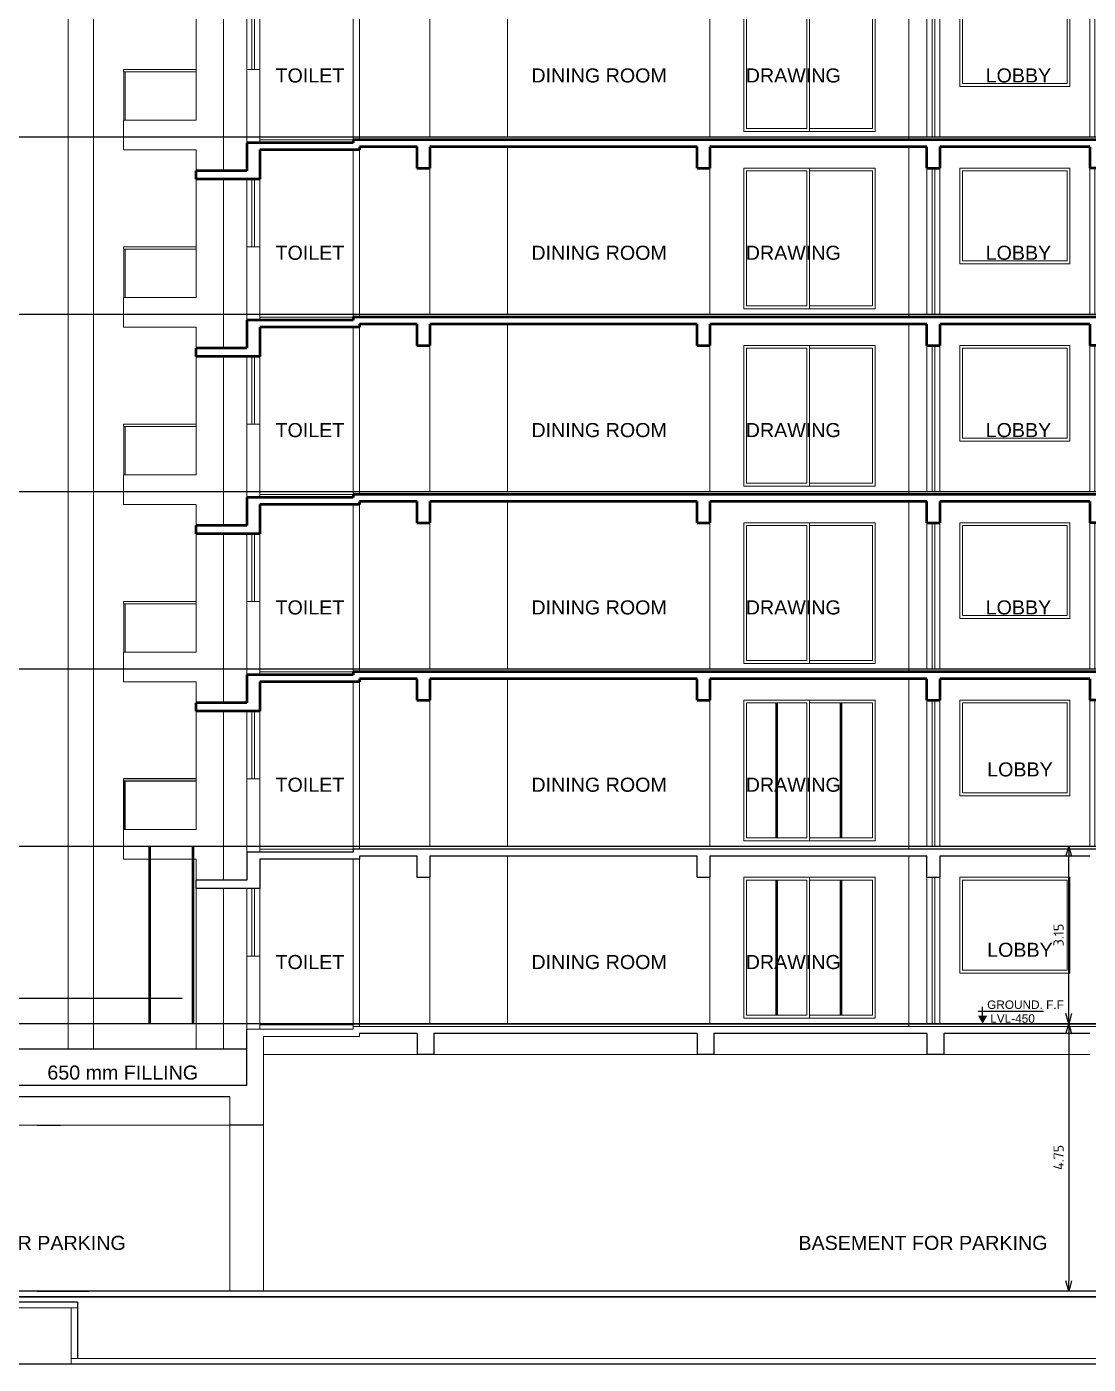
# Model space of a CAD drawing. Header units: inches. Extents: x 0 to 429, y 0 to 185.
# Drawn here: x 325.08 to 343.93, y 32.68 to 56.44 of the extents above; entities that cross this region are included whole.
import ezdxf

# ---------------------------------------------------------------- set-up
doc = ezdxf.new("R2010")
doc.units = ezdxf.units.IN
doc.header["$MEASUREMENT"] = 0
doc.layers.get('DEFPOINTS').update_dxf_attribs({"lineweight": 18})
for name, color, linetype, lineweight in [('FLOOR-GROUND', 7, 'Continuous', 50), ('FLOOR01', 7, 'Continuous', 50), ('XR-4BHK-A-B-SECT-SUB', 6, 'Continuous', 9), ('XR-4BHK-A-B-SECT-SUB$0$ELE', 4, 'Continuous', 20), ('XR-4BHK-A-B-SECT-SUB$0$LEVEL', 6, 'Continuous', 25), ('XR-4BHK-A-B-SECT-SUB$0$RCC', 5, 'Continuous', 50), ('XR-4BHK-A-B-SECT-SUB$0$WALL', 7, 'Continuous', 25)]:
    doc.layers.add(name, color=color, linetype=linetype, lineweight=lineweight)
doc.styles.add('Sanvi Common', font='isocpeur.ttf')
doc.styles.add('Xr-4BHK-A-B-Sect-Sub$0$ROMANS', font='arial.ttf')
doc.styles.add('Xr-4BHK-A-B-Sect-Sub$0$SECTION X-X$0$Standard', font='arial.ttf')
doc.dimstyles.new('Sanvi Common', dxfattribs={"dimtxt": 0.18, "dimasz": 0.18, "dimexe": 0.18, "dimexo": 0.0625, "dimgap": 0.09, "dimtad": 1, "dimzin": 0, "dimdsep": 46, "dimtxsty": 'Sanvi Common', "dimblk": 'OPEN30', "dimcen": 0.09, "dimclrd": 68, "dimclre": 68, "dimclrt": 40, "dimadec": 0, "dimazin": 0, "dimtfac": 1, "dimtofl": 0, "dimtmove": 0, "dimatfit": 3, "dimldrblk": 'OPEN30', "dimfxl": 1, "dimtolj": 1, "dimtzin": 0, "dimarcsym": 0})

# ---------------------------------------------------------------- blocks, each defined once
blk = doc.blocks.new('_Open30')
at = {"color": 0, "linetype": 'ByBlock', "lineweight": -2}
for p, q in [((-1, 0.26794919), (0, 0)), ((0, 0), (-1, -0.26794919)), ((0, 0), (-1, 0))]:
    blk.add_line(p, q, dxfattribs=at)
blk = doc.blocks.new('*D509')
at = {"color": 68, "lineweight": -2, "transparency": 16777216}
for p, q in [((343.7597454022299, 38.73085783718311), (343.4063538722609, 38.73085783718311)), ((343.5863538722609, 38.55085783718311), (343.5863538722609, 34.16085783718311)), ((343.8460992207084, 33.98085783718311), (343.4063538722609, 33.98085783718311))]:
    blk.add_line(p, q, dxfattribs=at)
at = {"layer": 'DEFPOINTS', "color": 0, "transparency": 16777216}
for p in [(343.8222454022299, 38.73085783718311), (343.5863538722609, 33.98085783718311), (343.9085992207084, 33.98085783718311)]:
    blk.add_point(p, dxfattribs=at)
at = {"color": 68, "lineweight": -2, "transparency": 16777216, "xscale": 0.18, "yscale": 0.18, "zscale": 0.18}
for p, rotation in [((343.5863538722609, 38.73085783718311), 90), ((343.5863538722609, 33.98085783718311), 270)]:
    blk.add_blockref('_Open30', p, dxfattribs=dict(at, rotation=rotation))
at = {"color": 40, "transparency": 16777216, "insert": (343.4063538722609, 36.355857837183), "char_height": 0.18, "attachment_point": 5, "rotation": 90, "style": 'Sanvi Common'}
blk.add_mtext('\\A1;4.75', dxfattribs=at)
blk = doc.blocks.new('Xr-4BHK-A-B-Sect-Sub$0$102')
at = {"layer": 'XR-4BHK-A-B-SECT-SUB', "lineweight": 5}
for p, q in [((2579.901847789879, 2800.000000004191), (919.9018477904028, 2800.000000004191)), ((2579.901847789646, 2800.000000006054), (2579.901847789646, 2849.999999962281))]:
    blk.add_line(p, q, dxfattribs=at)
at = {"layer": 'XR-4BHK-A-B-SECT-SUB'}
for p, q in [((28440.37354462722, 2850.000000005559), (2694.901847789879, 2850.000000004191)), ((30020.42354462628, 2832.441361599136), (28670.37320073822, 2850.000000005588))]:
    blk.add_line(p, q, dxfattribs=at)
at = {"layer": 'XR-4BHK-A-B-SECT-SUB$0$ELE', "lineweight": 5}
for p, q in [((-1500.098152210587, 4010.002868690994), (-1500.098152210587, 4050.000000004657)), ((-1500.098152210179, 3150.000000004657), (-1500.098152210645, 2625.000000005588)), ((-210.148231591389, 3150.000000005122), (-1500.098152210179, 3150.000000004657)), ((29270.37354462268, 3000.000000005122), (30020.42354462639, 3000.000000005122)), ((-210.148231591389, 2625.000000005588), (-1500.098152210645, 2625.000000005588)), ((-210.148231591389, 2625.000000005588), (-210.148231591389, 2249.999999962281)), ((5324.950242414954, 2675.000000006054), (5324.950242414954, -300.0000000377186)), ((12454.9494469178, 2675.000000006054), (12454.9494469178, -349.9999999944121)), ((16215.37594446808, 2675.000000006054), (16215.37594446813, -349.9999999944121)), ((23345.3751500026, 2625.000000005588), (23345.37515000266, -349.9999999944121)), ((29270.37354462262, 2625.000000005588), (29270.37354462268, -307.8035527551547)), ((3944.950089382124, 2300.000000005588), (3944.950089382124, -300.0000000377186)), ((8919.951485241647, 2300.000000005588), (8919.951485241647, -300.0000000377186)), ((9519.949828470999, -200.0000000377186), (9519.949828471057, 2300.000000005588)), ((9519.949828471057, 2300.000000005588), (11854.94944691838, 2300.000000005588)), ((9569.94982847094, -150.0000000377186), (9569.949828471115, 2250.000000005588)), ((9569.949828471115, 2250.000000005588), (10637.44963769463, 2250.000000005602)), ((10637.44963769463, 2250.000000005602), (10637.44963769423, -150.000000037704)), ((10687.44963769475, 2300.000000005588), (10687.44963769428, -200.0000000377331)), ((10687.44963769463, 2250.000000005602), (11804.94944691838, 2250.000000005588)), ((11804.94944691838, 2250.000000005588), (11804.94944691844, -150.0000000377186)), ((11854.94944691838, 2300.000000005588), (11854.94944691838, -200.0000000377186)), ((12774.95018863067, 2300.000000005588), (12774.95018863061, -300.0000000377186)), ((12864.94984474161, 2300.000000006054), (12864.94984474155, -300.0000000377186)), ((12914.94984474161, 2300.000000006054), (12914.94984474155, -300.0000000377186)), ((13004.94984474161, 2300.000000006054), (13004.94984474155, -300.0000000377186)), ((15665.37554664433, 2300.000000006054), (15665.37554664438, -300.0000000377186)), ((15755.37554664433, 2300.000000006054), (15755.37554664438, -300.0000000377186)), ((15805.37554664433, 2300.000000006054), (15805.37554664438, -300.0000000377186)), ((15895.37520275527, 2300.000000005588), (15895.37520275533, -300.0000000377186)), ((16815.37594650668, 2300.000000005588), (16815.37594650668, -200.0000000377186)), ((19150.37556495401, 2300.000000005588), (16815.37594650668, 2300.000000005588)), ((16865.37594650668, 2250.000000005588), (16865.37594650663, -150.0000000377186)), ((17982.87575573043, 2250.000000005602), (16865.37594650668, 2250.000000005588)), ((17982.87575573032, 2300.000000005588), (17982.87575573078, -200.0000000377331)), ((18032.87575573043, 2250.000000005602), (18032.87575573084, -150.000000037704)), ((19100.37556495395, 2250.000000005588), (18032.87575573043, 2250.000000005602)), ((19100.37556495413, -150.0000000377186), (19100.37556495395, 2250.000000005588)), ((19150.37556495407, -200.0000000377186), (19150.37556495401, 2300.000000005588)), ((19750.37390614429, 2300.000000005588), (19750.37390614429, -349.9999999944121)), ((28440.37354462722, 2300.000000006054), (28440.37354462728, -200.0000000377186)), ((28530.37354462722, 2300.000000006054), (28530.37354462733, -200.0000000377186)), ((28580.37354462722, 2300.000000006054), (28580.37354462733, -200.0000000377186)), ((28670.37320073816, 2300.000000005588), (28670.37320073822, -200.0000000377186)), ((-210.148231591389, 2099.999999962281), (-210.148231591389, 0)), ((274.851768216351, 2099.999999962281), (274.8517682162928, -900.0000000381697)), ((689.902190646797, 2099.999999962281), (689.9021906467387, 899.9999999622814)), ((779.9018467577989, 2099.999999962281), (779.9018467577989, 899.9999999622814)), ((829.9018467577407, 2099.999999962281), (829.9018467577407, 899.9999999622814)), ((919.9018467577407, 2099.999999962281), (919.9018467577407, 899.9999999622814)), ((11854.94944691838, -200.0000000377186), (9519.949828470999, -200.0000000377186)), ((10637.44963769428, -150.0000000377186), (9569.94982847094, -150.0000000377186)), ((11804.94944691844, -150.0000000377186), (10687.44963769428, -150.0000000377186)), ((16815.37594650668, -200.0000000377186), (19150.37556495407, -200.0000000377186)), ((16865.37594650663, -150.0000000377186), (17982.87575573078, -150.0000000377186)), ((18032.87575573078, -150.0000000377186), (19100.37556495413, -150.0000000377186))]:
    blk.add_line(p, q, dxfattribs=at)
at = {"layer": 'XR-4BHK-A-B-SECT-SUB$0$ELE', "ltscale": 2}
for p, q in [((-210.1482315917965, 4050.000000005122), (-1500.098152210587, 4050.000000004657)), ((30057.92141331249, 4100.000000004657), (29270.37354462268, 4100.000000005588)), ((30057.92141331261, 4060.002868690994), (29270.37354462262, 4060.002868690994)), ((30057.92141331261, 4100.000000004657), (30132.92567594006, 4100.000000004657)), ((30057.92141331261, 4060.002868690994), (30057.92141331249, 4100.000000004657)), ((30057.92141331261, 4060.002868690994), (30062.70108256856, 4060.002868690994)), ((30062.70108256856, 4095.220330748707), (30128.14600668551, 4095.220330748707)), ((30062.70108256856, 4095.220330748707), (30062.70108256856, 4060.002868690994)), ((30085.42354462639, 3000.000000005122), (30085.42354462639, 4095.220330748707)), ((30105.42354462639, 3000.000000005122), (30105.42354462639, 4095.220330748707)), ((30126.61282072222, 4100.000000004657), (30126.61282072222, 4100.000000004657)), ((30128.14600668516, 4095.220330748241), (30128.1460066844, 4060.002868690062)), ((30132.92567594029, 4060.002868690062), (30128.1460066844, 4060.002868690062)), ((30132.92567593994, 4060.002868690994), (30129.80674833042, 4060.002868690994)), ((30132.92567593994, 4060.002868690994), (30132.92567594006, 4100.000000004657)), ((-210.1482315917965, 4010.002868691459), (-1500.098152210587, 4010.002868690994)), ((-1492.028904714913, 3150.000000005588), (-1492.028904714563, 4010.002868690994)), ((-1472.025339058018, 3150.000000005588), (-1472.025339057669, 4010.002868690994))]:
    blk.add_line(p, q, dxfattribs=at)
at = {"layer": 'XR-4BHK-A-B-SECT-SUB$0$ELE', "lineweight": 5}
for points in [[(13355.83493621519, 2300.000000005588), (15314.84071655944, 2300.000000005588), (15314.84071655944, 599.9999999622814), (13355.83493621519, 599.9999999622814)], [(13405.83493621519, 2250.000000005588), (15264.84071655944, 2250.000000005588), (15264.84071655944, 649.9999999622814), (13405.83493621519, 649.9999999622814)]]:
    blk.add_lwpolyline(points, close=True, dxfattribs=at)
at = {"layer": 'XR-4BHK-A-B-SECT-SUB$0$RCC'}
for p, q in [((30020.42354462633, 3000.000000005122), (30020.42354462633, 2750.000000005122)), ((30170.42354462639, 3000.000000005122), (30020.42354462633, 3000.000000005122)), ((30170.42354462639, 3000.000000005122), (30170.42354462633, 2625.000000005588)), ((689.9018477894715, 2750.000000006054), (689.9018477895879, 2249.999999962281)), ((2579.901847789588, 2750.000000006054), (689.9018477894715, 2750.000000006054)), ((919.9018477894715, 2625.000000006054), (919.9018477895879, 2099.999999962281)), ((2694.901847790461, 2625.000000006054), (919.9018477894715, 2625.000000006054)), ((2579.901847789646, 2800.000000006054), (2579.901847789588, 2750.000000006054)), ((24725.37354461814, 2800.000000005588), (2579.901847789646, 2800.000000006054)), ((2694.901847790403, 2675.000000006054), (2694.901847790403, 2625.000000006054)), ((3714.951957992627, 2675.000000006054), (2694.901847790403, 2675.000000006054)), ((3714.951957992627, 2300.000000005588), (3714.951957992627, 2675.000000006054)), ((8689.951714468247, 2675.000000006054), (3944.950089382182, 2675.000000006054)), ((3944.951728766027, 2800.000000005588), (3944.951728766027, 2800.000000005588)), ((3944.951728766027, 2675.000000006054), (3944.951728766027, 2300.000000005588)), ((8689.951714468247, 2300.000000005588), (8689.951714468247, 2675.000000006054)), ((12774.94984577334, 2675.000000006054), (8919.949845857685, 2675.000000006054)), ((8919.951485241647, 2800.000000005588), (8919.951485241647, 2800.000000005588)), ((8919.951485241647, 2675.000000006054), (8919.951485241647, 2300.000000005588)), ((12774.95007396821, 2300.000000005588), (12774.95007396821, 2675.000000006054)), ((13004.94984474161, 2800.000000005588), (13004.94984474161, 2800.000000005588)), ((13004.94984474161, 2675.000000006054), (13004.94984474161, 2300.000000005588)), ((15665.37554664433, 2675.000000006054), (13004.9498467808, 2675.000000006054)), ((15665.37554664433, 2800.000000005588), (15665.37554664433, 2800.000000005588)), ((15665.37554664433, 2675.000000006054), (15665.37554664433, 2300.000000005588)), ((15895.37531741773, 2300.000000005588), (15895.37531741773, 2675.000000006054)), ((19750.37390614429, 2675.000000006054), (15895.37554664433, 2675.000000006054)), ((19750.37390614429, 2800.000000005588), (19750.37390614429, 2800.000000005588)), ((19750.37390614429, 2675.000000006054), (19750.37390614429, 2300.000000005588)), ((19980.37367691769, 2300.000000005588), (19980.37367691769, 2675.000000006054)), ((24725.37354461814, 2675.000000006054), (19980.37367691769, 2675.000000006054)), ((24725.37354461814, 2800.000000005588), (24725.37354461814, 2800.000000005588)), ((28670.37320073822, 2800.000000005588), (24725.37354461814, 2800.000000005588)), ((24725.37354461814, 2675.000000006054), (24725.37354461814, 2300.000000005588)), ((24955.37331539154, 2300.000000005588), (24955.37331539154, 2675.000000006054)), ((28440.37354462716, 2675.000000006054), (24955.37331539148, 2675.000000006054)), ((28440.37354462722, 2300.000000005588), (28440.37354462716, 2675.000000006054)), ((28670.37320073822, 2750.000000005588), (28670.37320073822, 2800.000000005588)), ((30020.42354462633, 2750.000000005122), (28670.37320073822, 2750.000000005588)), ((28670.37320073822, 2300.000000005588), (28670.37320073822, 2625.000000005588)), ((30170.42354462633, 2625.000000005588), (28670.37320073822, 2625.000000005588)), ((689.9018477895879, 2249.999999962281), (-210.148231591389, 2249.999999962281)), ((-210.148231591389, 2099.999999962281), (-210.148231591389, 2249.999999962281)), ((3714.738061173877, 2300.000000005588), (3944.950089382124, 2300.000000005588)), ((8689.951714468247, 2300.000000005588), (8919.951485241647, 2300.000000005588)), ((12774.95007396821, 2300.000000005588), (13004.94984474161, 2300.000000005588)), ((15895.37531741773, 2300.000000005588), (15665.37554664433, 2300.000000005588)), ((19980.37367691769, 2300.000000005588), (19750.37390614429, 2300.000000005588)), ((24955.37331539154, 2300.000000005588), (24725.37354461814, 2300.000000005588)), ((28670.37320073822, 2300.000000005588), (28440.37354462722, 2300.000000005588)), ((919.9018477895879, 2099.999999962281), (-210.148231591389, 2099.999999962281))]:
    blk.add_line(p, q, dxfattribs=at)
at = {"layer": 'XR-4BHK-A-B-SECT-SUB$0$WALL', "lineweight": 5}
for p, q in [((2579.9018477918, 2625.000000006054), (2579.9018477918, -350.0000000377186)), ((2694.901847790461, 2625.000000006054), (2694.901847790345, -350.0000000377186)), ((24725.37354461814, 2300.000000005588), (24725.37354461814, -349.9999999944121)), ((24840.3735109336, 2300.000000005588), (24840.3735109336, -349.9999999944121)), ((919.9018477896461, 899.9999999622814), (689.9018477896461, 899.9999999622814)), ((689.9018477896461, 899.9999999622814), (689.9018477894715, -399.9999999944121)), ((919.9018477896461, 899.9999999622814), (919.9018477894715, -399.9999999944121)), ((28440.37354462728, -200.0000000377186), (28670.37320073822, -200.0000000377186)), ((28440.37354462728, -200.0000000377186), (28440.37354462728, -350.0000000379223)), ((28670.37320073816, -200.0000000377186), (28670.37320073816, -350.0000000379223))]:
    blk.add_line(p, q, dxfattribs=at)
blk = doc.blocks.new('Xr-4BHK-A-B-Sect-Sub$0$Level')
at = {"color": 0}
for p, q in [((0, 2.078460969030857), (0, 4.478460969403386)), ((-1.200000000186265, 3.278460969217122), (16, 3.278460969217122))]:
    blk.add_line(p, q, dxfattribs=at)
blk.add_solid([(0, 0), (-1.200000000186265, 2.078460969030857), (1.200000000186265, 2.078460969030857)], dxfattribs=at)
at = {"style": 'Xr-4BHK-A-B-Sect-Sub$0$ROMANS'}
for tag, p in [('LEVEL-S', (1.214723280631006, 3.751116633415222)), ('LVL+', (1.214723280631006, 0.8058053059503436))]:
    blk.add_attdef(tag, p, '', height=2, dxfattribs=at)
blk = doc.blocks.new('*D510')
at = {"color": 68, "lineweight": -2, "transparency": 16777216}
for p, q in [((343.8170116187222, 41.8808578372355), (343.4063538722609, 41.8808578372355)), ((343.5863538722609, 38.91085783718311), (343.5863538722609, 41.7008578372355)), ((343.7597454022299, 38.73085783718311), (343.4063538722609, 38.73085783718311))]:
    blk.add_line(p, q, dxfattribs=at)
at = {"layer": 'DEFPOINTS', "color": 0, "transparency": 16777216}
for p in [(343.5863538722609, 41.8808578372355), (343.8795116187222, 41.8808578372355), (343.8222454022299, 38.73085783718311)]:
    blk.add_point(p, dxfattribs=at)
at = {"color": 68, "lineweight": -2, "transparency": 16777216, "xscale": 0.18, "yscale": 0.18, "zscale": 0.18}
for p, rotation in [((343.5863538722609, 41.8808578372355), 90), ((343.5863538722609, 38.73085783718311), 270)]:
    blk.add_blockref('_Open30', p, dxfattribs=dict(at, rotation=rotation))
at = {"color": 40, "transparency": 16777216, "insert": (343.4063538722609, 40.3058578372092), "char_height": 0.18, "attachment_point": 5, "rotation": 90, "style": 'Sanvi Common'}
blk.add_mtext('\\A1;3.15', dxfattribs=at)

msp = doc.modelspace()

# ---------------------------------------------------------------- linework, layer by layer
at = {"color": 8, "lineweight": 5}
for p, q in [((325.8140396547651, 71.88085783719183), (325.8140396547651, 38.28085783718601)), ((326.2638251130384, 71.88085783719183), (326.2638251130384, 38.28085783718601))]:
    msp.add_line(p, q, dxfattribs=at)
for p, q in [((364.4254475419557, 54.48085783718309), (318.9930022605959, 54.48085783718309)), ((364.4254475419557, 51.33085783718892), (318.9930022605959, 51.33085783718892)), ((364.4254475419557, 48.18085783719474), (318.9930022605959, 48.18085783719474)), ((364.4254475419557, 45.03085783718601), (318.9930022605959, 45.03085783718601)), ((364.4254475419557, 41.88085783719183), (318.9930022605959, 41.88085783719183)), ((330.8738271945303, 41.83085783723257), (330.8738271945303, 41.78085783722966)), ((353.0192988913886, 41.83085783723257), (330.8738271945303, 41.83085783723257)), ((356.7342988914143, 41.88085783723548), (330.9888271945792, 41.88085783723548)), ((328.9838271945746, 41.78085783722966), (328.9838271945746, 41.28085783718601)), ((330.8738271945303, 41.78085783722966), (328.9838271945746, 41.78085783722966)), ((329.213827194556, 41.65585783722966), (329.213827194556, 41.13085783719183)), ((330.9888271945792, 41.65585783722966), (329.213827194556, 41.65585783722966)), ((330.9888271945792, 41.70585783723257), (330.9888271945792, 41.65585783722966)), ((332.0088773047582, 41.70585783723257), (330.9888271945792, 41.70585783723257)), ((332.0088773047582, 41.33085783723257), (332.0088773047582, 41.70585783723257)), ((336.9838770612523, 41.70585783723257), (332.2388754361573, 41.70585783723257)), ((332.2388770755178, 41.70585783723257), (332.2388770755178, 41.33085783723257)), ((336.9838770612523, 41.33085783723257), (336.9838770612523, 41.70585783723257)), ((341.0688751925163, 41.70585783723257), (337.2138751926514, 41.70585783723257)), ((337.2138768320119, 41.70585783723257), (337.2138768320119, 41.33085783723257)), ((341.0688754207486, 41.33085783723257), (341.0688754207486, 41.70585783723257)), ((341.2988751915082, 41.70585783723257), (341.2988751915082, 41.33085783723257)), ((343.9593008933853, 41.70585783723257), (341.2988751935454, 41.70585783723257)), ((328.9838271945746, 41.28085783718601), (328.0837771151828, 41.28085783718601)), ((328.0837771151828, 41.13085783719183), (328.0837771151828, 41.28085783718601)), ((329.213827194556, 41.13085783719183), (328.0837771151828, 41.13085783719183)), ((332.0086634079607, 41.33085783723257), (332.2388754361573, 41.33085783723257)), ((336.9838770612523, 41.33085783723257), (337.2138768320119, 41.33085783723257)), ((341.0688754207486, 41.33085783723257), (341.2988751915082, 41.33085783723257)), ((364.4254475419557, 38.73085783718309), (321.7147976996757, 38.73085783718309)), ((330.8737771149872, 38.73085783718309), (330.8737771149872, 38.71885783718065)), ((330.8737771149872, 38.73085783718309), (344.189300549534, 38.73085783718309)), ((328.9837771149732, 37.63085783719183), (328.9837771149732, 38.63085783719183)), ((329.2137771149546, 38.71885783718065), (330.8737771149872, 38.71885783718065)), ((332.0088272252151, 38.55585783719474), (330.9887771149779, 38.55585783719474)), ((332.0088272252151, 38.55585783719474), (332.0088272252151, 38.18085783719474)), ((332.3088272252035, 38.55585783719474), (332.3088272252035, 38.18085783719474)), ((336.983826981651, 38.55585783719474), (332.3088272252035, 38.55585783719474)), ((336.983826981651, 38.55585783719474), (336.983826981651, 38.18085783719474)), ((337.2838269816393, 38.55585783719474), (337.2838269816393, 38.18085783719474)), ((341.0688251129732, 38.55585783719474), (337.2838269816393, 38.55585783719474)), ((341.0688251129732, 38.55585783719474), (341.0688251129732, 38.18085783719474)), ((341.3688251129615, 38.55585783719474), (341.3688251129615, 38.18085783719474)), ((343.9592508138421, 38.55585783719474), (341.3688251129615, 38.55585783719474)), ((328.9837771149732, 38.28085783718601), (312.0943385000837, 38.28085783718601)), ((328.9837771149732, 38.28085783718601), (316.321082732492, 38.28085783718601)), ((332.3088272252035, 38.18085783719474), (332.0088272252151, 38.18085783719474)), ((337.2838269816393, 38.18085783719474), (336.983826981651, 38.18085783719474)), ((341.3688251129615, 38.18085783719474), (341.0688251129732, 38.18085783719474)), ((328.9837771149732, 37.63085783719183), (316.321082732492, 37.63085783719183)), ((328.6837771149849, 37.43085783718018), (321.628775040238, 37.43085783718018)), ((325.2590313228111, 36.93085783719474), (325.6754557043578, 36.93085783719474)), ((329.2837771149616, 36.93085783718018), (328.6837771149849, 36.93085783718018)), ((369.728878329709, 33.98085783718309), (316.5787750401332, 33.98085783718309)), ((325.2590313228111, 33.98085783718309), (325.6754557043578, 33.98085783718309)), ((325.4328758751772, 33.98085783718309), (326.1825183592418, 33.98085783718309)), ((364.4254475419557, 33.88085783719183), (311.6562742492215, 33.88085783719183)), ((316.5787750401332, 33.88085783719183), (369.728878329709, 33.88085783719183)), ((325.978763721153, 33.78085783718601), (322.5296870074499, 33.78085783718601)), ((325.978763721153, 33.78085783718601), (325.978763721153, 32.78085783718601)), ((364.4064407976375, 32.68085783719474), (307.2393653348236, 32.68085783719474))]:
    msp.add_line(p, q)
at = {"lineweight": 5}
for p, q in [((326.7938271945723, 43.04086070591623), (326.7938271945723, 43.08085783723257)), ((326.7938271945723, 42.18085783722384), (326.7938271945723, 41.65585783722966)), ((328.0837771151828, 42.18085783722384), (326.7938271945723, 42.18085783722384)), ((330.8738271945303, 41.83085783723257), (329.213827194556, 41.83085783723257)), ((330.8738271945303, 41.83085783723257), (330.8738271945303, 41.88085783719183)), ((328.0837771151828, 41.65585783722966), (326.7938271945723, 41.65585783722966)), ((328.0837771151828, 41.65585783722966), (328.0837771151828, 41.28085783718601)), ((330.8738271945303, 41.65585783722966), (330.8738271945303, 38.68085783719474)), ((330.9888271945792, 41.65585783722966), (330.9888271945792, 38.68085783719474)), ((333.6188755891899, 41.70585783723257), (333.6188755891899, 38.73085783718309)), ((340.7488747936704, 41.70585783723257), (340.7488747936704, 38.68085783722384)), ((328.0837771151828, 41.13085783719183), (328.0837771151828, 38.28085783718601)), ((328.5687771149942, 41.13085783719183), (328.5687771149942, 38.28085783718601)), ((328.9838275374177, 41.13085783719183), (328.9838275374177, 39.93085783719474)), ((329.0738271935525, 41.13085783719183), (329.0738271935525, 39.93085783719474)), ((329.1238271935408, 41.13085783719183), (329.1238271935408, 39.93085783719474)), ((329.2138271935082, 41.13085783719183), (329.2138271935082, 39.93085783719474)), ((332.2388754361573, 41.33085783723257), (332.2388754361573, 38.73085783718309)), ((337.2138768320119, 41.33085783723257), (337.2138768320119, 38.73085783718309)), ((337.813875175224, 38.83085783718892), (337.813875175224, 41.33085783723257)), ((337.813875175224, 41.33085783723257), (340.1488747936937, 41.33085783723257)), ((337.8638751752123, 38.88085783719183), (337.8638751752123, 41.28085783722966)), ((337.8638751752123, 41.28085783722966), (338.9313749844705, 41.28085783722966)), ((338.9313749844705, 41.28085783722966), (338.9313749844705, 38.88085783719183)), ((338.9813749844589, 41.33085783723257), (338.9813749844589, 38.83085783718892)), ((338.9813749844589, 41.28085783722966), (340.0988747937054, 41.28085783722966)), ((340.0988747937054, 41.28085783722966), (340.0988747937054, 38.88085783719183)), ((340.1488747936937, 41.33085783723257), (340.1488747936937, 38.83085783718892)), ((341.0688755354176, 41.33085783723257), (341.0688755354176, 38.73085783718309)), ((341.1588751914942, 41.33085783723257), (341.1588751914942, 38.73085783718309)), ((341.2088751914825, 41.33085783723257), (341.2088751914825, 38.73085783718309)), ((341.2988751915082, 41.33085783723257), (341.2988751915082, 38.73085783718309)), ((329.213827194556, 39.93085783719474), (328.9838271945746, 39.93085783719474)), ((328.9838271945746, 39.93085783719474), (328.9838271945746, 38.63085783723548)), ((329.213827194556, 39.93085783719474), (329.213827194556, 38.63085783723548)), ((340.1488747936937, 38.83085783718892), (337.813875175224, 38.83085783718892)), ((338.9313749844705, 38.88085783719183), (337.8638751752123, 38.88085783719183)), ((340.0988747937054, 38.88085783719183), (338.9813749844589, 38.88085783719183)), ((328.9837771149732, 38.63085783719183), (330.8737771149872, 38.63085783719183)), ((329.2837771149616, 38.50585783719183), (329.2837771149616, 36.93085783718018)), ((329.2837771149616, 38.50585783719183), (330.9887771149779, 38.50585783719183)), ((330.8737771149872, 38.68085783718018), (330.8737771149872, 38.63085783719183)), ((344.1892508138235, 38.68085783718018), (330.8737771149872, 38.68085783718018)), ((330.9887771149779, 38.55585783719474), (330.9887771149779, 38.50585783719183)), ((329.2837771149616, 38.18085783719474), (343.9592508138421, 38.18085783719474)), ((328.6837771149849, 37.43085783719474), (328.6837771149849, 36.93085783718018)), ((328.6837771149849, 36.93085783719474), (321.628775040238, 36.93085783718018)), ((328.6837505696722, 36.93085783719474), (328.6837505696722, 33.98085783718309)), ((329.2837771149616, 36.93085783718018), (329.2837685648383, 33.98085783718309)), ((322.5296870074499, 33.68085783719474), (325.978763721153, 33.68085783719474)), ((325.8637637211623, 33.68085783719474), (325.8637637211623, 32.78085783718601)), ((325.978763721153, 33.68085783719474), (325.8637637211623, 33.68085783719474)), ((325.978763721153, 32.78085783718601), (325.978763721153, 33.68085783719474)), ((325.8637637211623, 32.78085783718601), (325.978763721153, 32.78085783718601)), ((325.8637637211623, 32.78085783718601), (325.8637637211623, 32.68085783718018)), ((325.8637637211623, 32.68085783718018), (360.4438896486799, 32.68085783718018)), ((360.3288896486893, 32.78085783718601), (325.978763721153, 32.78085783718601))]:
    msp.add_line(p, q, dxfattribs=at)
at = {"ltscale": 2}
for p, q in [((328.0837771151828, 43.08085783723257), (326.7938271945723, 43.08085783723257)), ((328.0837771151828, 43.04086070591623), (326.7938271945723, 43.04086070591623)), ((326.8018964420453, 42.18085783722384), (326.8018964420453, 43.04086070591623)), ((326.8219000076906, 42.18085783722384), (326.8219000076906, 43.04086070591623))]:
    msp.add_line(p, q, dxfattribs=at)
at = {"color": 9}
msp.add_line((327.8389713483894, 39.18085783719474), (312.3502764224222, 39.18085783719474), dxfattribs=at)
at = {"lineweight": 5}
for points in [[(341.6497602829741, 41.33085783723257), (343.6087660633175, 41.33085783723257), (343.6087660633175, 39.63085783719183), (341.6497602829741, 39.63085783719183)], [(341.6997602829624, 41.28085783722966), (343.5587660633291, 41.28085783722966), (343.5587660633291, 39.68085783719474), (341.6997602829624, 39.68085783719474)]]:
    msp.add_lwpolyline(points, close=True, dxfattribs=at)
at = {"layer": 'FLOOR-GROUND', "color": 110}
msp.add_line((327.2643567659516, 38.73085783718309), (327.2643567659516, 41.88085783717727), dxfattribs=at)
at = {"layer": 'FLOOR-GROUND', "color": 160}
msp.add_line((328.0317097125037, 38.73085783718309), (328.0317097125037, 41.88085783717727), dxfattribs=at)
at = {"layer": 'FLOOR-GROUND', "color": 127}
msp.add_line((338.3976250798414, 41.28085783722965), (338.3976250798414, 38.88085783719182), dxfattribs=at)
at = {"layer": 'FLOOR-GROUND', "color": 182}
msp.add_line((339.5401248890821, 41.28085783722965), (339.5401248890821, 38.88085783719188), dxfattribs=at)
at = {"layer": 'FLOOR01', "color": 127}
msp.add_line((338.3976250798632, 44.4308578372265), (338.3976250798632, 42.03085783718867), dxfattribs=at)
at = {"layer": 'FLOOR01', "color": 182}
msp.add_line((339.5401248891039, 44.4308578372265), (339.5401248891039, 42.03085783718873), dxfattribs=at)

# ---------------------------------------------------------------- block references
at = {"lineweight": 5, "xscale": 0.001, "yscale": 0.001, "zscale": 0.001}
for p in [(328.2939253467748, 54.78085783722966), (328.2939253467748, 51.63085783722093), (328.2939253467748, 48.48085783722675), (328.2939253467748, 45.33085783723257), (328.2939253467748, 42.18085783722384)]:
    msp.add_blockref('Xr-4BHK-A-B-Sect-Sub$0$102', p, dxfattribs=at)
ref = msp.add_blockref('Xr-4BHK-A-B-Sect-Sub$0$Level', (342.0577086111562, 38.73085783718309), dxfattribs=dict(xscale=0.0675, yscale=0.0675, zscale=0.0675))
ref.add_attrib('LEVEL-S', 'GROUND. F.F', (342.1378805655668, 38.99340559135638), dxfattribs={"layer": 'XR-4BHK-A-B-SECT-SUB$0$LEVEL', "lineweight": 30, "height": 0.15, "style": 'Xr-4BHK-A-B-Sect-Sub$0$ROMANS'})
ref.add_attrib('LVL+', 'LVL-450', (342.19244936216, 38.74764059106568), dxfattribs={"layer": 'XR-4BHK-A-B-SECT-SUB$0$LEVEL', "lineweight": 30, "height": 0.15, "style": 'Xr-4BHK-A-B-Sect-Sub$0$ROMANS'})

# ---------------------------------------------------------------- texts
at = {"lineweight": 5, "style": 'Xr-4BHK-A-B-Sect-Sub$0$SECTION X-X$0$Standard'}
for s, p in [('TOILET', (329.4952444567725, 55.45096452182955)), ('DINING ROOM', (334.0414717257054, 55.45096452182955)), ('DRAWING', (337.8491024607474, 55.45096452182955)), ('LOBBY', (342.1110051769911, 55.45096452182955)), ('TOILET', (329.4952444567725, 52.30096452183537)), ('DINING ROOM', (334.0414717257054, 52.30096452183537)), ('DRAWING', (337.8491024607474, 52.30096452183537)), ('LOBBY', (342.1110051769911, 52.30096452183537)), ('TOILET', (329.4952444567725, 49.15096452184119)), ('DINING ROOM', (334.0414717257054, 49.15096452184119)), ('DRAWING', (337.8491024607474, 49.15096452184119)), ('LOBBY', (342.1110051769911, 49.15096452184119)), ('TOILET', (329.4952444567725, 46.00096452183246)), ('DINING ROOM', (334.0414717257054, 46.00096452183246)), ('DRAWING', (337.8491024607474, 46.00096452183246)), ('LOBBY', (342.1110051769911, 46.00096452183246)), ('LOBBY', (342.1382142402263, 43.1229421572007)), ('TOILET', (329.4952444567725, 42.85096452183828)), ('DINING ROOM', (334.0414717257054, 42.85096452183828)), ('DRAWING', (337.8491024607474, 42.85096452183828)), ('LOBBY', (342.1382142402263, 39.91854514672926)), ('TOILET', (329.4952444567725, 39.70096452182955)), ('DINING ROOM', (334.0414717257054, 39.70096452182955)), ('DRAWING', (337.8491024607474, 39.70096452182955)), ('650 mm FILLING', (325.4420840354551, 37.7374172825894)), ('BASEMENT FOR PARKING', (322.4105835257478, 34.7119047718825)), ('BASEMENT FOR PARKING', (338.785273833867, 34.7119047718825))]:
    msp.add_text(s, height=0.25, dxfattribs=at).set_placement(p)

# ---------------------------------------------------------------- dimensions: what is measured, and where the dimension line sits
at = {"color": 2}
for base, p2, angle, picture, middle in [((343.5863538722609, 41.8808578372355), (343.8795116187221, 41.88085783723548), 270, '*D510', (343.4063538722609, 40.3058578372092)), ((343.5863538722609, 33.98085783718311), (343.9085992207083, 33.98085783718309), 90, '*D509', (343.4063538722609, 36.355857837183))]:
    dim = msp.add_linear_dim(base=base, p1=(343.8222454022298, 38.73085783718309), p2=p2, angle=angle, dimstyle='Sanvi Common', dxfattribs=at)
    dim.commit()
    dim.dimension.update_dxf_attribs({"geometry": picture, "text_midpoint": middle})

doc.saveas('drawing.dxf')
